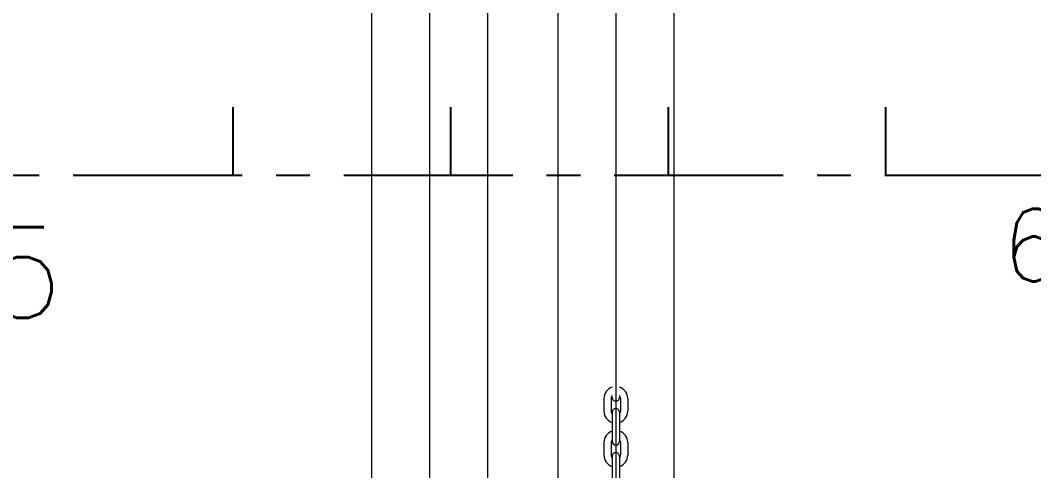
# Model space of a CAD drawing. Extents: x 475189 to 476029, y 1007718 to 1008015.
# Drawn here: x 475667.67 to 475682.66, y 1007767.32 to 1007773.97 of the extents above; entities that cross this region are included whole.
import ezdxf
from ezdxf.enums import TextEntityAlignment as Align

# ---------------------------------------------------------------- set-up
doc = ezdxf.new("R2010")
doc.units = 0
doc.header["$LTSCALE"] = 2
doc.header["$MEASUREMENT"] = 0
doc.linetypes.add('CENTER', pattern=[2, 1.25, -0.25, 0.25, -0.25])
doc.layers.get('0').update_dxf_attribs({"linetype": 'CONTINUOUS', "lineweight": 0})
doc.layers.add('Frame', color=243, linetype='CONTINUOUS')
doc.layers.add('R.B', color=6, linetype='CONTINUOUS', lineweight=0)
doc.layers.add('TEXT', color=1, linetype='CONTINUOUS', lineweight=0)
doc.styles.add('ROMANS', font='ROMANS.SHX')
doc.styles.add('XT03_5', font='romans', dxfattribs={"width": 0.6, "height": 87.5})

# ---------------------------------------------------------------- blocks, each defined once
blk = doc.blocks.new('EXISTING')
at = {"color": 8}
for p, q in [((475673.721, 1007785.9), (475673.721, 1007758.638)), ((475676.477, 1007785.88), (475676.477, 1007758.583)), ((475672.863, 1007777.873), (475672.863, 1007765.436)), ((475674.579, 1007777.873), (475674.579, 1007765.436)), ((475675.619, 1007777.873), (475675.619, 1007765.436)), ((475677.334, 1007777.873), (475677.334, 1007765.436)), ((475676.3, 1007768.382), (475676.3, 1007768.197)), ((475676.407, 1007768.382), (475676.407, 1007768.197)), ((475676.547, 1007768.382), (475676.547, 1007768.197)), ((475676.654, 1007768.382), (475676.654, 1007768.197)), ((475676.423, 1007768.181), (475676.423, 1007767.749)), ((475676.53, 1007768.181), (475676.53, 1007767.749)), ((475676.3, 1007767.733), (475676.3, 1007767.548)), ((475676.407, 1007767.733), (475676.407, 1007767.548)), ((475676.547, 1007767.733), (475676.547, 1007767.548)), ((475676.654, 1007767.733), (475676.654, 1007767.548)), ((475676.423, 1007767.532), (475676.423, 1007767.101)), ((475676.53, 1007767.532), (475676.53, 1007767.101))]:
    blk.add_line(p, q, dxfattribs=at)
for centre, radius, start, end in [((475676.477, 1007768.382), 0.177, 107.6397, 180), ((475676.477, 1007768.382), 0.177, 0, 72.3603), ((475676.477, 1007768.382), 0.0697, 140.2849, 180), ((475676.477, 1007768.398), 0.0536, 180, 0), ((475676.477, 1007768.382), 0.0697, 0, 39.7151), ((475676.477, 1007768.181), 0.0536, 0, 180), ((475676.477, 1007768.197), 0.177, 180, 252.3603), ((475676.477, 1007768.197), 0.0697, 180, 219.7151), ((475676.477, 1007768.197), 0.177, 287.6397, 0), ((475676.477, 1007768.197), 0.0697, 320.2849, 0), ((475676.477, 1007767.733), 0.177, 107.6397, 180), ((475676.477, 1007767.733), 0.177, 0, 72.3603), ((475676.477, 1007767.733), 0.0697, 140.2849, 180), ((475676.477, 1007767.749), 0.0536, 180, 0), ((475676.477, 1007767.733), 0.0697, 0, 39.7151), ((475676.477, 1007767.548), 0.177, 180, 252.3603), ((475676.477, 1007767.548), 0.0697, 180, 219.7151), ((475676.477, 1007767.532), 0.0536, 0, 180), ((475676.477, 1007767.548), 0.0697, 320.2849, 0), ((475676.477, 1007767.548), 0.177, 287.6397, 0)]:
    blk.add_arc(centre, radius, start, end, dxfattribs=at)
at = {"layer": 'Frame', "color": 8}
for p, q in [((475670.821, 1007771.68), (475670.821, 1007772.686)), ((475674.037, 1007771.68), (475674.037, 1007772.686)), ((475677.254, 1007771.68), (475677.254, 1007772.686)), ((475680.471, 1007771.68), (475680.471, 1007772.686))]:
    blk.add_line(p, q, dxfattribs=at)
at = {"layer": 'Frame', "color": 8, "linetype": 'CENTER'}
blk.add_line((475838.953, 1007771.68), (475660.083, 1007771.68), dxfattribs=at)
at = {"color": 8, "linetype": 'ByBlock', "style": 'ROMANS'}
for tag, height, width, p in [('DIRECTION', 0.536, 0.85, (475672.394, 1007828.239)), ('DN', 1.072, 0.708333, (475752.552, 1007802.238))]:
    blk.add_attdef(tag, text='', height=height, dxfattribs=dict(at, width=width)).set_placement(p, align=Align.MIDDLE_RIGHT)
at = {"color": 8, "style": 'XT03_5', "text_generation_flag": 4, "width": 0.6, "flags": 9}
for p, rotation in [((475706.595, 1007775.576), 270), ((475708.817, 1007766.103), 90)]:
    blk.add_attdef('KEYWORD', p, '', height=0.0375, rotation=rotation, dxfattribs=at)
at = {"color": 8, "style": 'XT03_5', "width": 0.6, "flags": 9}
for p, rotation in [((475708.817, 1007775.576), 270), ((475706.595, 1007766.103), 90)]:
    blk.add_attdef('KEYWORD', p, '', height=0.0375, rotation=rotation, dxfattribs=at)
at = {"layer": 'Frame', "color": 8, "style": 'ROMANS'}
for s, height, p in [(' 60', 1.0722, (475681.442, 1007770.112)), (' 55', 1.3403, (475665.091, 1007769.576))]:
    blk.add_text(s, height=height, dxfattribs=at).set_placement(p)
at = {"layer": 'TEXT', "color": 8, "style": 'ROMANS', "width": 0.85, "flags": 8}
blk.add_attdef('WTD', text='', height=1.072, rotation=180, dxfattribs=at).set_placement((475705.173, 1007794.2), align=Align.MIDDLE_CENTER)
blk.add_attdef('WTD', text='', height=1.072, dxfattribs=at).set_placement((475731.4, 1007752.462), align=Align.MIDDLE_CENTER)

msp = doc.modelspace()

# ---------------------------------------------------------------- block references
at = {"layer": 'R.B'}
msp.add_blockref('EXISTING', (0, 0), dxfattribs=at)

doc.saveas('drawing.dxf')
